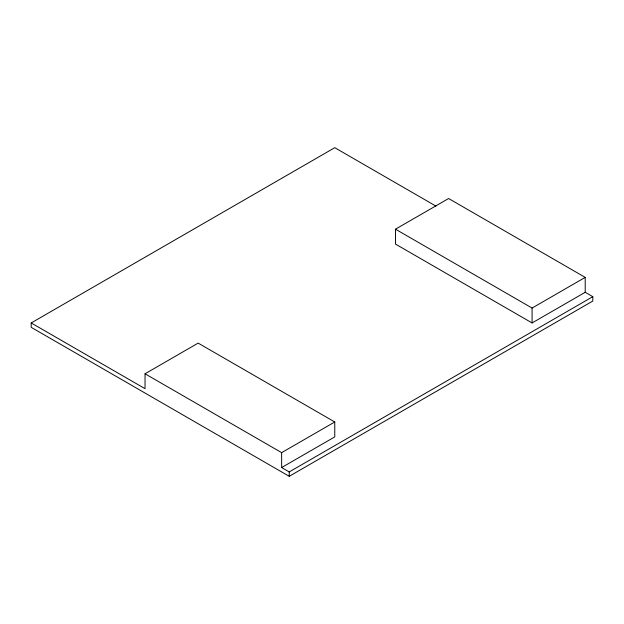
<?xml version="1.0" encoding="UTF-8"?>
<svg xmlns="http://www.w3.org/2000/svg" width="624" height="624" viewBox="0 0 624 624"><rect width="100%" height="100%" fill="white"/><g stroke="black" fill="none" stroke-linecap="round" stroke-linejoin="round"><path stroke-width="0.94" d="M585.211 292.282L585.211 277.384L448.609 198.518L395.483 229.187L395.483 244.085L532.085 322.951L585.211 292.282L592.8 296.665L592.8 301.049L289.232 476.307L31.2 327.335L31.2 322.951L334.768 147.693L435.958 206.115M145.041 373.784L198.159 343.106L334.768 421.98L334.768 436.878L281.642 467.548L281.642 452.65L145.041 373.784L145.041 388.674L31.2 322.951M281.642 452.65L334.768 421.98M395.483 229.187L532.085 308.053L585.211 277.384M281.642 467.548L289.232 471.931L592.8 296.665M532.085 308.053L532.085 322.951M289.232 471.931L289.232 476.307"/></g></svg>
